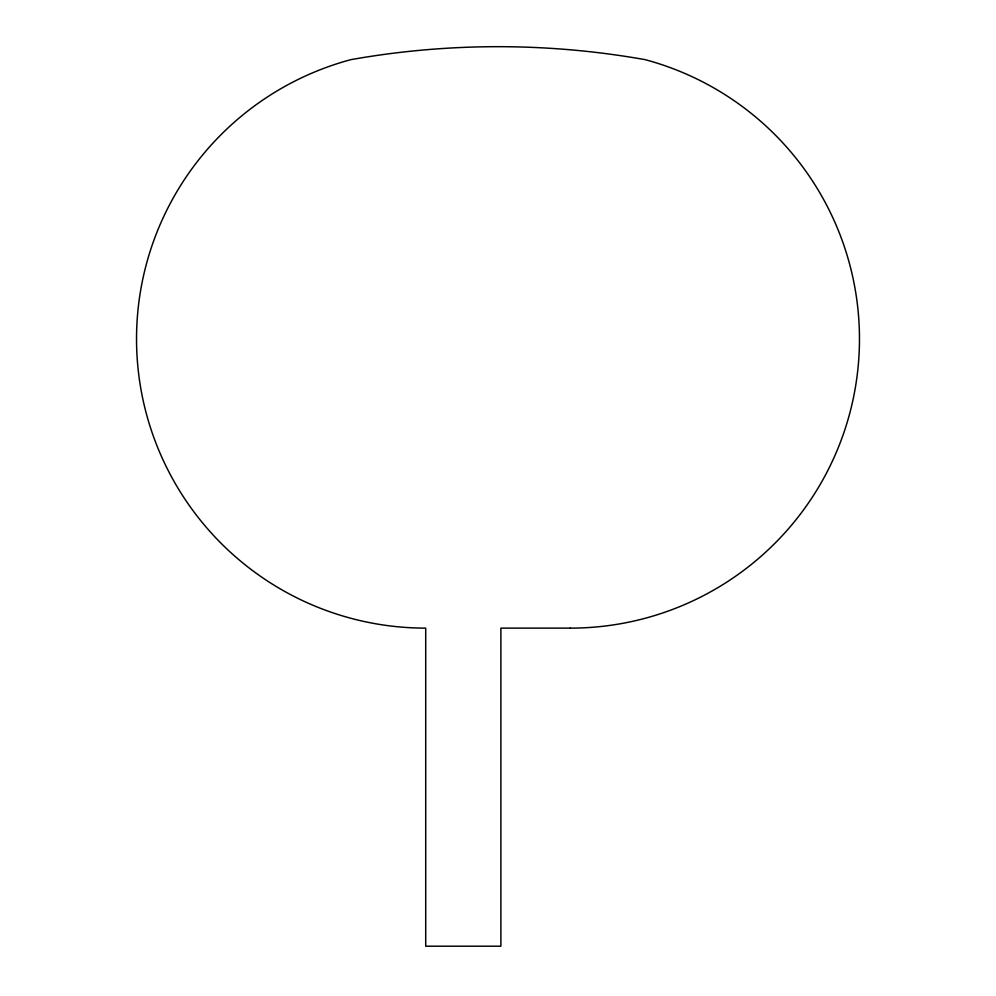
<?xml version="1.0" encoding="UTF-8"?>
<svg xmlns="http://www.w3.org/2000/svg" width="996" height="996" viewBox="0 0 996 996"><rect width="100%" height="100%" fill="white"/><g stroke="black" fill="none" stroke-linecap="round" stroke-linejoin="round"><path stroke-width="1.49" d="M570.285 628.127L500.888 628.127L500.888 946.2L425.715 946.2L425.715 628.127A289.164 289.164 0 0 1 350.866 59.648A841.371 841.371 0 0 1 645.134 59.648A289.164 289.164 0 0 1 570.285 628.127"/></g></svg>
